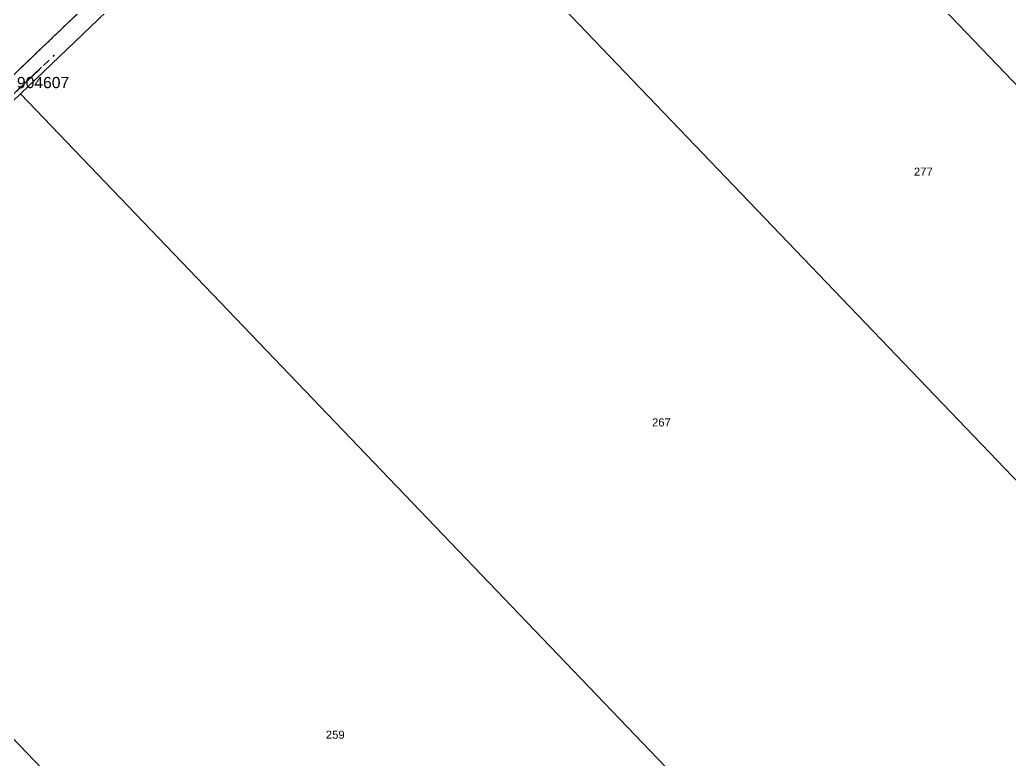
# Model space of a CAD drawing. Header units: metres. Extents: x 249598 to 250736, y 6276356 to 6277377.
# Drawn here: x 250004.1 to 250224.7, y 6276585.7 to 6276750.7 of the extents above; entities that cross this region are included whole.
import ezdxf
from ezdxf.enums import TextEntityAlignment as Align

# ---------------------------------------------------------------- set-up
doc = ezdxf.new("R2010")
doc.units = ezdxf.units.M
doc.linetypes.add('Cable Exist OH', pattern=[1, 1, 0])
doc.linetypes.add('Cable Exist UG', pattern=[8.2, 4, -1.2, 1.8, -1.2])
doc.layers.get('0').update_dxf_attribs({"color": 6})
doc.layers.add('Cadastre Land Parcels_SP_EXT', color=9, linetype='Continuous', lineweight=5)
doc.layers.add('Cadastre Roads_SP_EXT', color=9, linetype='Continuous', lineweight=5)
for name, color, linetype in [('Mains_HV_EXT', 7, 'Continuous'), ('Mains_LV_EXT', 7, 'Continuous'), ('Mains_SL_EXT', 7, 'Continuous'), ('SupportsOH_SP_TR_HV_LV_SL_EXT', 7, 'Continuous'), ('Trench_SP_EXT', 7, 'Continuous')]:
    doc.layers.add(name, color=color, linetype=linetype)
doc.styles.add('POLE_LABEL', font='arial.ttf')
doc.styles.get("Standard").update_dxf_attribs({"font": 'arial.ttf'})
doc.linetypes.add('Cable E UG', pattern='A,6,-0.5,["E",Standard,S=1.7,R=0,X=0.5,Y=-1],-2.9', length=9.4)

# ---------------------------------------------------------------- blocks, each defined once
blk = doc.blocks.new('POLE_EXT')
blk.add_hatch(color=256).paths.add_polyline_path([(-1, 0, 1), (1, 0, 1)])
blk.add_lwpolyline([(-1, 0, 1), (1, 0, 1)], format="xyb", close=True)
for tag, height, flags, p in [('pNumber', 2.5, 8, (-17.84, 2.07)), ('OWNED_BY', 0.2, 9, (1.35, -0.4)), ('SPECIAL_USE', 0.2, 9, (1.35, -0.8)), ('STATE', 0.2, 9, (1.35, -1)), ('cLV', 0.2, 9, (1.35, -1.4)), ('hDepth', 0.2, 9, (1.35, -1.6)), ('hDia', 0.2, 9, (1.35, -1.8)), ('cHV', 0.2, 9, (1.35, -2)), ('PARENT', 0.2, 9, (1.35, -0.6)), ('USAGE', 0.2, 9, (1.35, -1.2)), ('LBRACKET', 0.2, 9, (1.35, -2.2)), ('cLinedev', 0.2, 9, (1.35, -3.4)), ('pExisting', 0.2, 9, (1.35, -3.8)), ('pFooting', 0.2, 9, (1.35, -4.4)), ('LExisting', 0.2, 9, (1.35, -2.4)), ('LANTNUMBER', 0.2, 9, (1.35, -2.6)), ('LOther', 0.2, 9, (1.35, -2.8)), ('LRemove', 0.2, 9, (1.35, -3)), ('LEGEND', 0.2, 9, (1.35, -3.2)), ('LOCATION', 0.2, 9, (1.35, -3.6)), ('PFNUMBER', 0.2, 9, (1.35, -4)), ('NEWPFNUMBER', 0.2, 9, (1.35, -4.2)), ('pNew', 0.2, 9, (1.35, -4.6)), ('pRelocate', 0.2, 9, (1.35, -5)), ('pRemove', 0.2, 9, (1.35, -5.2)), ('pReplace', 0.2, 9, (1.35, -5.4)), ('pStay', 0.2, 9, (1.35, -5.6)), ('pType', 0.2, 9, (1.35, -5.8)), ('cspan', 0.2, 9, (1.35, -6)), ('STREETNAME', 0.2, 9, (1.35, -6.2)), ('SUBURB', 0.2, 9, (1.35, -6.4)), ('NOTES', 0.2, 9, (1.35, -6.6)), ('OPERATED_BY', 0.2, 9, (1.36, -7.01)), ('MAINTAINED_BY', 0.2, 9, (1.36, -6.81))]:
    blk.add_attdef(tag, text='', height=height, dxfattribs=dict(flags=flags)).set_placement(p, align=Align.MIDDLE_LEFT)
at = {"style": 'POLE_LABEL'}
for tag, height, flags, p in [('ASSET_NUM', 2.5, 8, (2, 2)), ('STRUCTURE_PLANT_NUMBER', 0.2, 9, (1.35, 0.03)), ('STREET_CODE', 0.2, 9, (1.35, -0.2))]:
    blk.add_attdef(tag, text='', height=height, dxfattribs=dict(at, flags=flags)).set_placement(p, align=Align.MIDDLE_LEFT)
at = {"flags": 1}
blk.add_attdef('Z', (1.35, -7.33), '', height=0.2, dxfattribs=at)

msp = doc.modelspace()

# ---------------------------------------------------------------- linework, layer by layer
at = {"layer": 'Cadastre Land Parcels_SP_EXT', "linetype": 'Continuous'}
for points in [[(250430.77, 6276724.95), (250430.91, 6276725.09), (250224.75, 6276940.41), (250219.53, 6276940.55), (250120.94, 6276846.06), (250329.7, 6276628.13), (250430.77, 6276724.95)], [(250329.7, 6276628.13), (250120.94, 6276846.06), (250076.9, 6276803.87), (250285.66, 6276585.94), (250329.7, 6276628.13)], [(250285.66, 6276585.94), (250076.9, 6276803.87), (250004.25, 6276734.28), (250213, 6276516.35), (250285.66, 6276585.94)], [(250213, 6276516.35), (250004.25, 6276734.28), (249931.61, 6276664.7), (250140.34, 6276446.76), (250213, 6276516.35)], [(250140.34, 6276446.76), (249931.61, 6276664.7), (249918.4, 6276652.06), (249949.99, 6276619.04), (249938.99, 6276608.49), (249927.99, 6276597.95), (249916.98, 6276587.41), (249905.97, 6276576.86), (249894.96, 6276566.32), (249883.95, 6276555.77), (249872.97, 6276545.23), (249864.61, 6276537.21), (249861.96, 6276534.68), (249850.93, 6276524.14), (249839.92, 6276513.59), (249847.33, 6276505.89), (249836.29, 6276495.34), (249825.31, 6276484.8), (249828.48, 6276481.47), (249935.92, 6276369.31), (249975.53, 6276403.42), (250045.76, 6276356.16), (250140.34, 6276446.76)]]:
    msp.add_lwpolyline(points, close=True, dxfattribs=at)
at = {"layer": 'Cadastre Roads_SP_EXT', "linetype": 'Continuous'}
msp.add_lwpolyline([(249931.61, 6276664.7), (250004.25, 6276734.28), (250076.9, 6276803.87), (250120.94, 6276846.06), (250110.77, 6276864.2), (250097.54, 6276851.54), (250086.54, 6276841), (250075.51, 6276830.41), (250064.52, 6276819.93), (250053.51, 6276809.37), (250042.5, 6276798.82), (250031.5, 6276788.28), (250020.49, 6276777.73), (250009.48, 6276767.19), (249998.47, 6276756.64)], dxfattribs=at)
at = {"layer": 'Mains_HV_EXT', "linetype": 'Cable Exist OH'}
msp.add_lwpolyline([(249966.35, 6276703.61), (250001.48, 6276737.26), (250032.15, 6276766.64), (250071.16, 6276804)], dxfattribs=at)
at = {"layer": 'Mains_HV_EXT', "linetype": 'Cable E UG'}
msp.add_lwpolyline([(250008.98, 6276740.21), (249994.6, 6276726.49)], dxfattribs=at)
at = {"layer": 'Mains_LV_EXT', "linetype": 'Cable Exist OH'}
msp.add_lwpolyline([(250032.15, 6276766.64), (250001.48, 6276737.26), (249966.35, 6276703.61)], dxfattribs=at)
at = {"layer": 'Mains_SL_EXT', "linetype": 'Cable Exist OH'}
msp.add_lwpolyline([(249937.97, 6276676.43), (249966.35, 6276703.61), (250001.48, 6276737.26), (250032.15, 6276766.64), (250064.28, 6276797.41), (250096.66, 6276828.43), (250102.47, 6276834)], dxfattribs=at)
at = {"layer": 'Trench_SP_EXT', "linetype": 'Cable Exist UG'}
msp.add_lwpolyline([(249925.19, 6276659.94), (249967.22, 6276700.2), (249966.35, 6276703.61), (249970.09, 6276702.91), (250011.89, 6276742.92)], dxfattribs=at)

# ---------------------------------------------------------------- block references
at = {"layer": 'SupportsOH_SP_TR_HV_LV_SL_EXT'}
ref = msp.add_blockref('POLE_EXT', (250001.48, 6276737.26), dxfattribs=at)
ref.add_attrib('ASSET_NUM', '904607', dxfattribs={"layer": '0', "height": 2.5, "style": 'POLE_LABEL'}).set_placement((250003.48, 6276738.01), align=Align.TOP_LEFT)

# ---------------------------------------------------------------- texts
at = {"layer": 'Cadastre Land Parcels_SP_EXT'}
for s, p in [('277', (250203.3, 6276716)), ('267', (250144.95, 6276660.11)), ('259', (250072.3, 6276590.52))]:
    msp.add_text(s, height=1.8, dxfattribs=at).set_placement(p)

doc.saveas('drawing.dxf')
